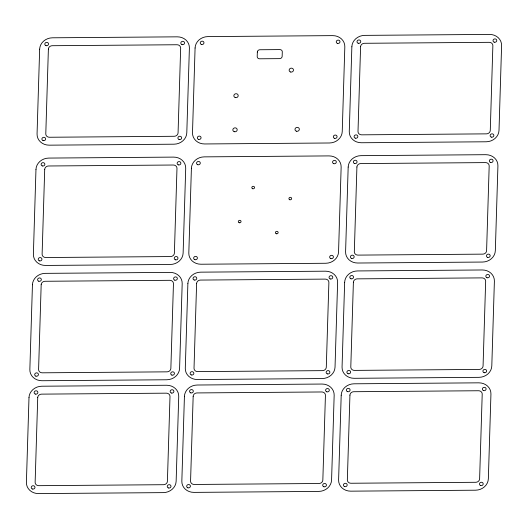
<?xml version="1.0" encoding="UTF-8"?>
<svg xmlns="http://www.w3.org/2000/svg" width="528" height="528" viewBox="0 0 528 528"><rect width="100%" height="100%" fill="white"/><g stroke="black" fill="none" stroke-linecap="round" stroke-linejoin="round"><path stroke-width="0.79" d="M28.994 397.617L26.4 482.381A12.52 11.26 -10 0 0 38.531 493.588L163.317 492.624A12.52 11.26 -10 0 0 176.141 481.226L178.735 396.462A12.52 11.26 -10 0 0 166.604 385.255L41.818 386.219A12.52 11.26 -10 0 0 28.994 397.617M32.446 284.757L29.852 369.521A12.52 11.26 -10 0 0 41.983 380.728L166.769 379.764A12.52 11.26 -10 0 0 179.593 368.366L182.186 283.602A12.52 11.26 -10 0 0 170.056 272.395L45.269 273.359A12.52 11.26 -10 0 0 32.446 284.757M35.97 169.475L33.383 254.232A12.52 11.26 -10 0 0 45.514 265.439L170.293 264.475A12.52 11.26 -10 0 0 183.124 253.077L185.711 168.313A12.52 11.26 -10 0 0 173.58 157.106L48.794 158.077A12.52 11.26 -10 0 0 35.97 169.475M39.653 49.196L37.059 133.954A12.52 11.26 -10 0 0 49.19 145.167L173.976 144.197A12.52 11.26 -10 0 0 186.8 132.799L189.394 48.035A12.52 11.26 -10 0 0 177.263 36.835L52.477 37.798A12.52 11.26 -10 0 0 39.653 49.196M37.726 397.551L35.132 482.315A3.755 3.379 -10 0 0 38.775 485.674L163.561 484.704A3.755 3.379 -10 0 0 167.409 481.285L169.996 396.528A3.755 3.379 -10 0 0 166.36 393.169L41.573 394.132A3.755 3.379 -10 0 0 37.726 397.551M41.177 284.691L38.59 369.455A3.755 3.379 -10 0 0 42.227 372.814L167.013 371.844A3.755 3.379 -10 0 0 170.861 368.425L173.455 283.668A3.755 3.379 -10 0 0 169.811 280.309L45.025 281.272A3.755 3.379 -10 0 0 41.177 284.691M44.708 169.402L42.115 254.166A3.755 3.379 -10 0 0 45.751 257.525L170.537 256.562A3.755 3.379 -10 0 0 174.385 253.143L176.979 168.379A3.755 3.379 -10 0 0 173.336 165.02L48.556 165.983A3.755 3.379 -10 0 0 44.708 169.402M48.385 49.13L45.791 133.888A3.755 3.379 -10 0 0 49.434 137.254L174.22 136.283A3.755 3.379 -10 0 0 178.068 132.865L180.655 48.107A3.755 3.379 -10 0 0 177.019 44.748L52.232 45.712A3.755 3.379 -10 0 0 48.385 49.13M184.424 396.416L181.837 481.173A12.52 11.26 -10 0 0 193.967 492.386L318.754 491.416A12.52 11.26 -10 0 0 331.577 480.018L334.165 395.254A12.52 11.26 -10 0 0 322.034 384.047L197.248 385.018A12.52 11.26 -10 0 0 184.424 396.416M187.882 283.556L185.288 368.313A12.52 11.26 -10 0 0 197.419 379.526L322.205 378.556A12.52 11.26 -10 0 0 335.029 367.158L337.623 282.394A12.52 11.26 -10 0 0 325.486 271.187L200.706 272.158A12.52 11.26 -10 0 0 187.882 283.556M191.407 168.267L188.813 253.031A12.52 11.26 -10 0 0 200.944 264.231L325.73 263.267A12.52 11.26 -10 0 0 338.554 251.869L341.147 167.105A12.52 11.26 -10 0 0 329.017 155.905L204.23 156.869A12.52 11.26 -10 0 0 191.407 168.267M195.083 47.995L192.496 132.752A12.52 11.26 -10 0 0 204.626 143.959L329.413 142.989A12.52 11.26 -10 0 0 342.236 131.597L344.824 46.834A12.52 11.26 -10 0 0 332.693 35.627L207.907 36.597A12.52 11.26 -10 0 0 195.083 47.995M193.162 396.35L190.568 481.107A3.755 3.379 -10 0 0 194.212 484.466L318.991 483.503A3.755 3.379 -10 0 0 322.839 480.084L325.433 395.32A3.755 3.379 -10 0 0 321.79 391.967L197.01 392.931A3.755 3.379 -10 0 0 193.162 396.35M196.614 283.49L194.02 368.247A3.755 3.379 -10 0 0 197.663 371.606L322.443 370.643A3.755 3.379 -10 0 0 326.291 367.224L328.885 282.46A3.755 3.379 -10 0 0 325.248 279.107L200.462 280.071A3.755 3.379 -10 0 0 196.614 283.49M257.341 52.028L257.202 56.549A2.501 2.251 -10 0 0 259.631 58.793L279.596 58.634A2.501 2.251 -10 0 0 282.157 56.357L282.295 51.836A2.501 2.251 -10 0 0 279.866 49.592L259.901 49.751A2.501 2.251 -10 0 0 257.341 52.028M341.2 395.201L338.606 479.959A12.52 11.26 -10 0 0 350.737 491.165L475.523 490.202A12.52 11.26 -10 0 0 488.347 478.804L490.941 394.04A12.52 11.26 -10 0 0 478.81 382.833L354.024 383.803A12.52 11.26 -10 0 0 341.2 395.201M344.652 282.341L342.058 367.099A12.52 11.26 -10 0 0 354.196 378.305L478.975 377.342A12.52 11.26 -10 0 0 491.799 365.944L494.393 281.18A12.52 11.26 -10 0 0 482.262 269.973L357.476 270.943A12.52 11.26 -10 0 0 344.652 282.341M348.176 167.053L345.589 251.816A12.52 11.26 -10 0 0 357.72 263.023L482.506 262.053A12.52 11.26 -10 0 0 495.33 250.655L497.924 165.891A12.52 11.26 -10 0 0 485.786 154.691L361.007 155.654A12.52 11.26 -10 0 0 348.176 167.053M351.859 46.774L349.265 131.538A12.52 11.26 -10 0 0 361.396 142.745L486.182 141.781A12.52 11.26 -10 0 0 499.006 130.383L501.6 45.619A12.52 11.26 -10 0 0 489.469 34.412L364.683 35.376A12.52 11.26 -10 0 0 351.859 46.774M349.932 395.135L347.345 479.893A3.755 3.379 -10 0 0 350.981 483.252L475.768 482.288A3.755 3.379 -10 0 0 479.615 478.87L482.209 394.106A3.755 3.379 -10 0 0 478.566 390.746L353.78 391.717A3.755 3.379 -10 0 0 349.932 395.135M353.39 282.275L350.797 367.033A3.755 3.379 -10 0 0 354.433 370.392L479.219 369.428A3.755 3.379 -10 0 0 483.067 366.01L485.661 281.246A3.755 3.379 -10 0 0 482.018 277.886L357.232 278.857A3.755 3.379 -10 0 0 353.39 282.275M356.915 166.987L354.321 251.744A3.755 3.379 -10 0 0 357.964 255.11L482.744 254.14A3.755 3.379 -10 0 0 486.592 250.721L489.185 165.964A3.755 3.379 -10 0 0 485.549 162.604L360.763 163.568A3.755 3.379 -10 0 0 356.915 166.987M360.591 46.708L358.004 131.472A3.755 3.379 -10 0 0 361.64 134.831L486.427 133.861A3.755 3.379 -10 0 0 490.274 130.442L492.868 45.685A3.755 3.379 -10 0 0 489.225 42.326L364.439 43.289A3.755 3.379 -10 0 0 360.591 46.708M175.428 259.816A1.881 1.69 -10 0 0 177.949 257.888A1.881 1.69 -10 0 0 174.926 256.931A1.881 1.69 -10 0 0 175.428 259.816M178.332 164.881A1.881 1.69 -10 0 0 180.853 162.954A1.881 1.69 -10 0 0 177.83 161.997A1.881 1.69 -10 0 0 178.332 164.881M39.415 260.865A1.881 1.69 -10 0 0 41.936 258.944A1.881 1.69 -10 0 0 38.914 257.987A1.881 1.69 -10 0 0 39.415 260.865M42.319 165.937A1.881 1.69 -10 0 0 44.84 164.01A1.881 1.69 -10 0 0 41.818 163.053A1.881 1.69 -10 0 0 42.319 165.937M45.995 45.659A1.881 1.69 -10 0 0 48.523 43.738A1.881 1.69 -10 0 0 45.494 42.775A1.881 1.69 -10 0 0 45.995 45.659M43.091 140.593A1.881 1.69 -10 0 0 45.619 138.666A1.881 1.69 -10 0 0 42.59 137.709A1.881 1.69 -10 0 0 43.091 140.593M182.008 44.609A1.881 1.69 -10 0 0 184.536 42.682A1.881 1.69 -10 0 0 181.507 41.725A1.881 1.69 -10 0 0 182.008 44.609M179.104 139.537A1.881 1.69 -10 0 0 181.632 137.61A1.881 1.69 -10 0 0 178.603 136.653A1.881 1.69 -10 0 0 179.104 139.537M252.701 188.74A1.379 1.241 -10 0 0 254.549 187.328A1.379 1.241 -10 0 0 252.331 186.622A1.379 1.241 -10 0 0 252.701 188.74M239.184 222.737A1.379 1.241 -10 0 0 241.032 221.324A1.379 1.241 -10 0 0 238.814 220.625A1.379 1.241 -10 0 0 239.184 222.737M276.269 233.752A1.379 1.241 -10 0 0 278.124 232.34A1.379 1.241 -10 0 0 275.906 231.634A1.379 1.241 -10 0 0 276.269 233.752M289.786 199.749A1.379 1.241 -10 0 0 291.641 198.337A1.379 1.241 -10 0 0 289.423 197.637A1.379 1.241 -10 0 0 289.786 199.749M197.749 164.729A1.881 1.69 -10 0 0 200.277 162.809A1.881 1.69 -10 0 0 197.248 161.852A1.881 1.69 -10 0 0 197.749 164.729M330.858 258.608A1.881 1.69 -10 0 0 333.386 256.687A1.881 1.69 -10 0 0 330.356 255.724A1.881 1.69 -10 0 0 330.858 258.608M194.845 259.664A1.881 1.69 -10 0 0 197.373 257.737A1.881 1.69 -10 0 0 194.344 256.78A1.881 1.69 -10 0 0 194.845 259.664M333.769 163.68A1.881 1.69 -10 0 0 336.29 161.753A1.881 1.69 -10 0 0 333.267 160.796A1.881 1.69 -10 0 0 333.769 163.68M235.237 97.561A2.191 1.973 -10 0 0 238.181 95.317A2.191 1.973 -10 0 0 234.65 94.195A2.191 1.973 -10 0 0 235.237 97.561M234.227 131.69A2.191 1.973 -10 0 0 237.171 129.446A2.191 1.973 -10 0 0 233.64 128.33A2.191 1.973 -10 0 0 234.227 131.69M334.541 138.336A1.881 1.69 -10 0 0 337.062 136.409A1.881 1.69 -10 0 0 334.039 135.452A1.881 1.69 -10 0 0 334.541 138.336M296.38 131.208A2.191 1.973 -10 0 0 299.323 128.964A2.191 1.973 -10 0 0 295.792 127.849A2.191 1.973 -10 0 0 296.38 131.208M290.525 71.993A2.191 1.973 -10 0 0 293.469 69.749A2.191 1.973 -10 0 0 289.938 68.627A2.191 1.973 -10 0 0 290.525 71.993M337.445 43.402A1.881 1.69 -10 0 0 339.966 41.474A1.881 1.69 -10 0 0 336.943 40.517A1.881 1.69 -10 0 0 337.445 43.402M201.432 44.458A1.881 1.69 -10 0 0 203.953 42.53A1.881 1.69 -10 0 0 200.93 41.573A1.881 1.69 -10 0 0 201.432 44.458M198.528 139.385A1.881 1.69 -10 0 0 201.049 137.465A1.881 1.69 -10 0 0 198.026 136.508A1.881 1.69 -10 0 0 198.528 139.385M354.526 163.515A1.881 1.69 -10 0 0 357.047 161.594A1.881 1.69 -10 0 0 354.024 160.637A1.881 1.69 -10 0 0 354.526 163.515M351.622 258.449A1.881 1.69 -10 0 0 354.143 256.522A1.881 1.69 -10 0 0 351.12 255.565A1.881 1.69 -10 0 0 351.622 258.449M490.538 162.466A1.881 1.69 -10 0 0 493.066 160.538A1.881 1.69 -10 0 0 490.037 159.581A1.881 1.69 -10 0 0 490.538 162.466M487.634 257.393A1.881 1.69 -10 0 0 490.156 255.466A1.881 1.69 -10 0 0 487.133 254.509A1.881 1.69 -10 0 0 487.634 257.393M358.202 43.243A1.881 1.69 -10 0 0 360.73 41.316A1.881 1.69 -10 0 0 357.7 40.359A1.881 1.69 -10 0 0 358.202 43.243M355.298 138.171A1.881 1.69 -10 0 0 357.826 136.244A1.881 1.69 -10 0 0 354.796 135.287A1.881 1.69 -10 0 0 355.298 138.171M494.221 42.187A1.881 1.69 -10 0 0 496.742 40.26A1.881 1.69 -10 0 0 493.72 39.303A1.881 1.69 -10 0 0 494.221 42.187M491.317 137.122A1.881 1.69 -10 0 0 493.838 135.194A1.881 1.69 -10 0 0 490.816 134.237A1.881 1.69 -10 0 0 491.317 137.122M347.543 391.664A1.881 1.69 -10 0 0 350.071 389.737A1.881 1.69 -10 0 0 347.041 388.78A1.881 1.69 -10 0 0 347.543 391.664M344.639 486.598A1.881 1.69 -10 0 0 347.167 484.671A1.881 1.69 -10 0 0 344.137 483.714A1.881 1.69 -10 0 0 344.639 486.598M483.562 390.608A1.881 1.69 -10 0 0 486.083 388.687A1.881 1.69 -10 0 0 483.061 387.73A1.881 1.69 -10 0 0 483.562 390.608M480.658 485.542A1.881 1.69 -10 0 0 483.179 483.615A1.881 1.69 -10 0 0 480.157 482.658A1.881 1.69 -10 0 0 480.658 485.542M190.773 392.878A1.881 1.69 -10 0 0 193.294 390.951A1.881 1.69 -10 0 0 190.271 389.994A1.881 1.69 -10 0 0 190.773 392.878M187.869 487.813A1.881 1.69 -10 0 0 190.39 485.885A1.881 1.69 -10 0 0 187.367 484.928A1.881 1.69 -10 0 0 187.869 487.813M326.786 391.822A1.881 1.69 -10 0 0 329.307 389.902A1.881 1.69 -10 0 0 326.284 388.945A1.881 1.69 -10 0 0 326.786 391.822M323.882 486.757A1.881 1.69 -10 0 0 326.403 484.829A1.881 1.69 -10 0 0 323.38 483.872A1.881 1.69 -10 0 0 323.882 486.757M35.336 394.086A1.881 1.69 -10 0 0 37.864 392.159A1.881 1.69 -10 0 0 34.835 391.202A1.881 1.69 -10 0 0 35.336 394.086M32.432 489.014A1.881 1.69 -10 0 0 34.96 487.093A1.881 1.69 -10 0 0 31.931 486.13A1.881 1.69 -10 0 0 32.432 489.014M171.349 393.03A1.881 1.69 -10 0 0 173.877 391.103A1.881 1.69 -10 0 0 170.848 390.146A1.881 1.69 -10 0 0 171.349 393.03M168.445 487.964A1.881 1.69 -10 0 0 170.973 486.037A1.881 1.69 -10 0 0 167.944 485.08A1.881 1.69 -10 0 0 168.445 487.964M350.995 278.804A1.881 1.69 -10 0 0 353.522 276.877A1.881 1.69 -10 0 0 350.493 275.92A1.881 1.69 -10 0 0 350.995 278.804M348.091 373.738A1.881 1.69 -10 0 0 350.618 371.811A1.881 1.69 -10 0 0 347.589 370.854A1.881 1.69 -10 0 0 348.091 373.738M487.014 277.748A1.881 1.69 -10 0 0 489.535 275.827A1.881 1.69 -10 0 0 486.512 274.87A1.881 1.69 -10 0 0 487.014 277.748M484.11 372.682A1.881 1.69 -10 0 0 486.631 370.755A1.881 1.69 -10 0 0 483.608 369.798A1.881 1.69 -10 0 0 484.11 372.682M327.334 373.897A1.881 1.69 -10 0 0 329.861 371.969A1.881 1.69 -10 0 0 326.832 371.012A1.881 1.69 -10 0 0 327.334 373.897M330.238 278.962A1.881 1.69 -10 0 0 332.765 277.042A1.881 1.69 -10 0 0 329.736 276.085A1.881 1.69 -10 0 0 330.238 278.962M191.321 374.953A1.881 1.69 -10 0 0 193.842 373.025A1.881 1.69 -10 0 0 190.819 372.068A1.881 1.69 -10 0 0 191.321 374.953M194.225 280.018A1.881 1.69 -10 0 0 196.746 278.091A1.881 1.69 -10 0 0 193.723 277.134A1.881 1.69 -10 0 0 194.225 280.018M38.788 281.226A1.881 1.69 -10 0 0 41.316 279.299A1.881 1.69 -10 0 0 38.287 278.342A1.881 1.69 -10 0 0 38.788 281.226M35.884 376.154A1.881 1.69 -10 0 0 38.412 374.227A1.881 1.69 -10 0 0 35.383 373.27A1.881 1.69 -10 0 0 35.884 376.154M174.808 280.17A1.881 1.69 -10 0 0 177.329 278.243A1.881 1.69 -10 0 0 174.306 277.286A1.881 1.69 -10 0 0 174.808 280.17M171.904 375.098A1.881 1.69 -10 0 0 174.425 373.177A1.881 1.69 -10 0 0 171.402 372.22A1.881 1.69 -10 0 0 171.904 375.098"/></g></svg>
